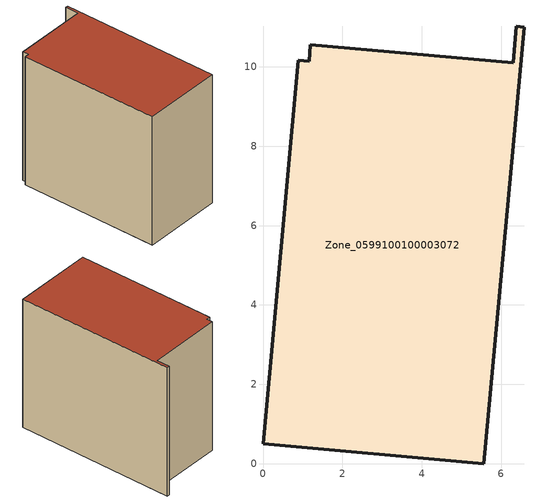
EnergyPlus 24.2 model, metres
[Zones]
Zone_0599100100003072
 floor ground (C_G): 6.3,10.1 6.38,11.02 6.58,11 5.56,0 0,0.5 0.89,10.17 1.17,10.14 1.19,10.56 z0
 wall outside (C_F): 5.56,0 6.58,11 6.38,11.02 6.3,10.1 1.19,10.56 1.17,10.14 0.89,10.17 0,0.5 5.56,0 z0:9.28
 roof outside (C_R): 0,0.5 5.56,0 6.58,11 6.38,11.02 6.3,10.1 1.19,10.56 1.17,10.14 0.89,10.17 z9.28
[BUILDING]
Pand.0599100100003072: North Axis=0; Terrain=City; Loads Convergence Tolerance Value=0.04; Temperature Convergence Tolerance Value=0.4; Solar Distribution=FullExterior; Maximum Number of Warmup Days=25; Minimum Number of Warmup Days=1
[Site:Location]
Rotterdam.The.Hague.AP_ZH_NLD Design_Conditions: Latitude=51.96; Longitude=4.45; Time Zone=1; Elevation=-4.5
[SITE:GROUNDTEMPERATURE:BUILDINGSURFACE]
18, 18, 18, 18, 18, 18, 18, 18, 18, 18, 18, 18
[MATERIAL] Thermal Absorptance=0.9; Solar Absorptance=0.7; Visible Absorptance=0.7
Name | Roughness | Thickness | Conductivity | Density | Specific Heat
G.TC.2006-2014 | MediumSmooth | 0.15 | 0.06 | 540 | 1210
F.TC.2006-2014 | Rough | 0.3 | 0.12 | 1920 | 840
R.TC.2006-2014 | MediumRough | 0.2 | 0.08 | 1500 | 1000
[CONSTRUCTION]
C_G: G.TC.2006-2014
C_F: F.TC.2006-2014
C_R: R.TC.2006-2014
[ZONE]
Zone_0599100100003072: Type=1; Multiplier=1; Ceiling Height=Autocalculate; Volume=Autocalculate; Floor Area=autocalculate; Part of Total Floor Area=Yes
[ZONEINFILTRATION:DESIGNFLOWRATE]
Infil_Zone_0599100100003072: Zone or ZoneList or Space or SpaceList=Zone_0599100100003072; Schedule=AlwaysOn; Design Flow Rate Calculation Method=Flow/Area; Flow Rate per Floor Area=0.0015; Constant Term Coefficient=1; Temperature Term Coefficient=0; Velocity Term Coefficient=0; Velocity Squared Term Coefficient=0
[HVACTEMPLATE:ZONE:IDEALLOADSAIRSYSTEM]
Zone_0599100100003072: Maximum Heating Supply Air Temperature=50; Minimum Cooling Supply Air Temperature=13; Maximum Heating Supply Air Humidity Ratio=0.0156; Minimum Cooling Supply Air Humidity Ratio=0.0077; Heating Limit=NoLimit; Cooling Limit=NoLimit; Dehumidification Control Type=ConstantSensibleHeatRatio; Cooling Sensible Heat Ratio=0.7; Dehumidification Setpoint=60; Humidification Control Type=None; Humidification Setpoint=30; Outdoor Air Method=None; Outdoor Air Flow Rate per Person=0.00944; Outdoor Air Flow Rate per Zone Floor Area=0; Outdoor Air Flow Rate per Zone=0; Demand Controlled Ventilation Type=None; Outdoor Air Economizer Type=NoEconomizer; Heat Recovery Type=None; Sensible Heat Recovery Effectiveness=0.7; Latent Heat Recovery Effectiveness=0.65
[ZONECONTROL:THERMOSTAT]
ThermostatControl_Zone_0599100100003072: Zone or ZoneList=Zone_0599100100003072; Control Type Schedule=DualSetpointControlType; Control 1=Thermostat_Zone_0599100100003072; Temperature Difference Between Cutout And Setpoint=0
[THERMOSTATSETPOINT:DUALSETPOINT]
Thermostat_Zone_0599100100003072: Heating Setpoint Temperature Schedule=HeatingSetpoint_Zone_0599100100003072; Cooling Setpoint Temperature Schedule=CoolingSetpoint_Zone_0599100100003072
[SCHEDULE:COMPACT]
HeatingSetpoint_Zone_0599100100003072: Through: 12/31, For: AllDays, Until: 24:00, 21
CoolingSetpoint_Zone_0599100100003072: Through: 12/31, For: AllDays, Until: 24:00, 24
DualSetpointControlType: Through: 12/31, For: AllDays, Until: 24:00, 4
AlwaysOn: Through: 12/31, For: AllDays, Until: 24:00, 1
